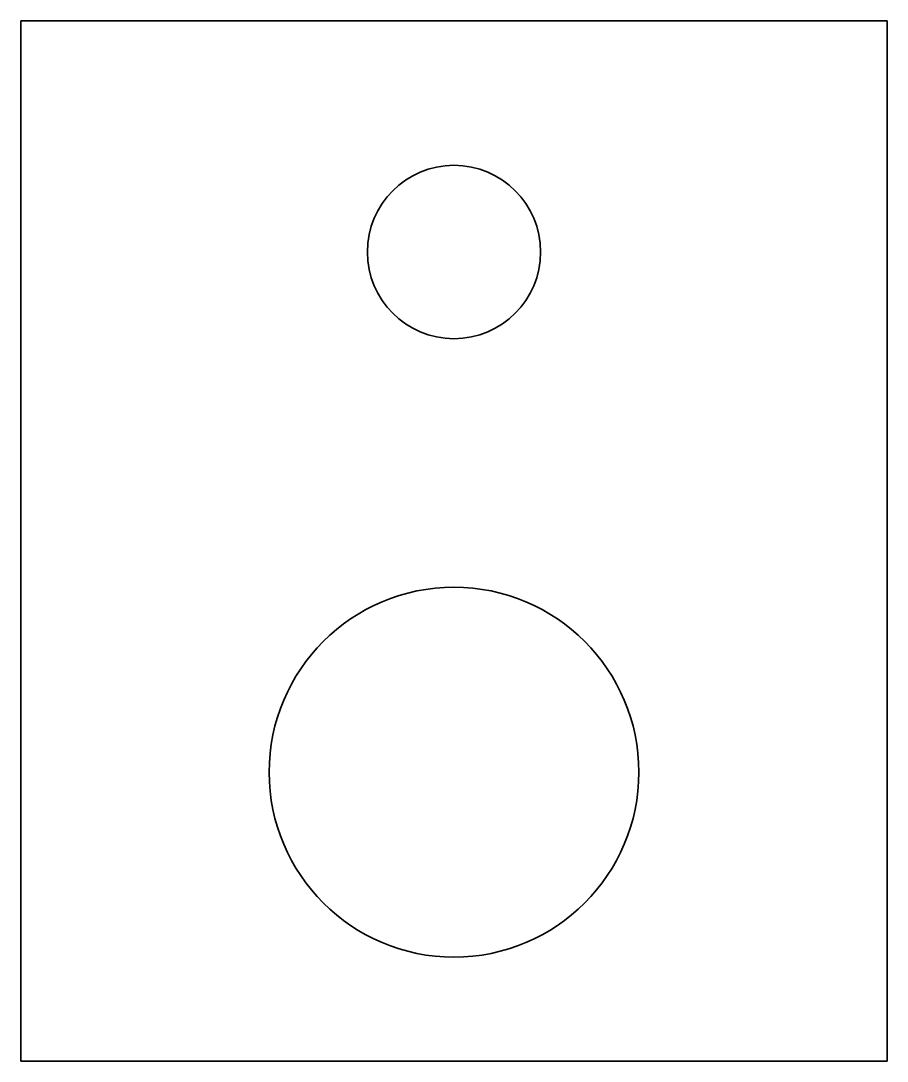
# Model space of a CAD drawing. Header units: inches. Extents: x 0 to 15, y 0 to 18.
import ezdxf

# ---------------------------------------------------------------- set-up
doc = ezdxf.new("R2010")
doc.units = ezdxf.units.IN
doc.header["$MEASUREMENT"] = 0
doc.layers.add('SIMUMAK Visible (ISO)', color=7, linetype='Continuous', lineweight=35)

# ---------------------------------------------------------------- blocks, each defined once
blk = doc.blocks.new('P-BTC-05-APOT02_Sheet_P-BTC-05-APOT02~2')
at = {"layer": 'SIMUMAK Visible (ISO)'}
for p, q in [((-7.5, 9), (-7.5, -9)), ((7.5, 9), (-7.5, 9)), ((7.5, -9), (7.5, 9)), ((-7.5, -9), (7.5, -9))]:
    blk.add_line(p, q, dxfattribs=at)
for centre, radius in [((0, 5), 1.5), ((0, -4), 3.2)]:
    blk.add_circle(centre, radius, dxfattribs=at)

msp = doc.modelspace()

# ---------------------------------------------------------------- block references
msp.add_blockref('P-BTC-05-APOT02_Sheet_P-BTC-05-APOT02~2', (7.5, 9))

doc.saveas('drawing.dxf')
